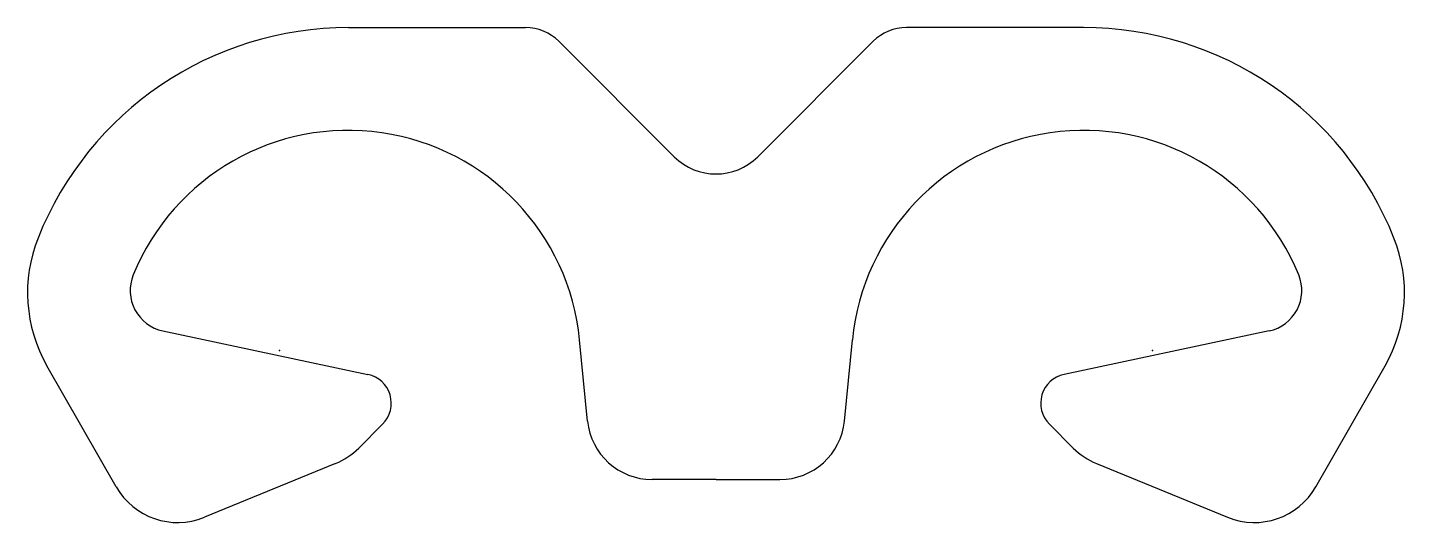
# Model space of a CAD drawing. Extents: x -21 to 95, y -15 to 27.
import ezdxf

# ---------------------------------------------------------------- set-up
doc = ezdxf.new("R2010")
doc.units = 0
doc.header["$MEASUREMENT"] = 0
doc.layers.get('0').update_dxf_attribs({"color": 5, "linetype": 'CONTINUOUS'})

msp = doc.modelspace()

# ---------------------------------------------------------------- linework, layer by layer
at = {"linetype": 'Continuous'}
for p, q in [((5.85183, 27.41), (20.84315, 27.41)), ((68.14817, 27.41), (53.15685, 27.41)), ((23.67157, 26.23843), (33.46447, 16.44553)), ((40.53553, 16.44553), (50.32843, 26.23843)), ((-9.90176, 1.66988), (7.48526, -2.02318)), ((83.90176, 1.66988), (66.51474, -2.02318)), ((26.11276, -5.97742), (25.43632, 0.91228)), ((47.88723, -5.97742), (48.56368, 0.91228)), ((-13.8635, -11.5634), (-19.73267, -1.28567)), ((87.86349, -11.5634), (93.73267, -1.28567)), ((8.73361, -6.23639), (6.70087, -8.26913)), ((65.2664, -6.23639), (67.29913, -8.26913)), ((4.73685, -9.57698), (-6.37458, -14.13851)), ((69.26315, -9.57698), (80.37458, -14.13851)), ((37, -10.94), (31.58644, -10.94)), ((37, -10.94), (42.41356, -10.94))]:
    msp.add_line(p, q, dxfattribs=at)
for centre, radius, start, end in [((5.85183, -0.94), 28.35, 90, 158.30505), ((20.84315, 23.41), 4, 44.99998, 90), ((53.15685, 23.41), 4, 90, 135), ((68.14817, -0.94), 28.35, 21.69496, 90), ((5.83059, -1.01265), 19.7, 5.60743, 157.8568), ((68.16941, -1.01265), 19.7, 22.1432, 174.39257), ((37, 19.98107), 5, 225, 315), ((-8.87789, 4.91303), 12.5, 158.27464, 209.72882), ((82.87789, 4.91303), 12.5, 330.27118, 21.72536), ((-9.17457, 5.0935), 3.5, 157.85681, 258.00842), ((83.17458, 5.0935), 3.5, 281.99158, 22.14322), ((6.96584, -4.46863), 2.5, 315, 78.00841), ((67.03416, -4.46863), 2.5, 101.99151, 225.00009), ((31.58644, -5.44), 5.5, 185.60743, 270), ((42.41356, -5.44), 5.5, 270, 354.39257), ((2.45822, -4.02649), 6, 292.31944, 315), ((71.54178, -4.02649), 6, 224.99997, 247.68051), ((-8.6532, -8.58803), 6, 209.72882, 292.31944), ((82.65321, -8.58803), 6, 247.68051, 330.27116)]:
    msp.add_arc(centre, radius, start, end, dxfattribs=at)
for p in [(0, 0), (74, 0)]:
    msp.add_point(p, dxfattribs=at)

doc.saveas('drawing.dxf')
